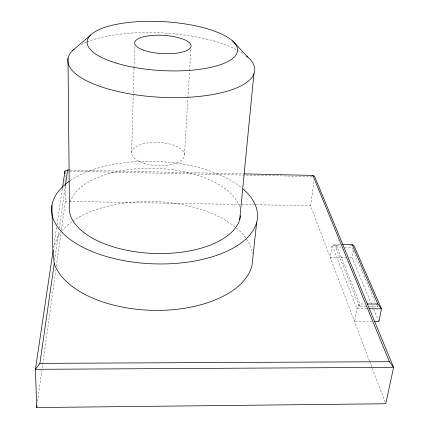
<?xml version="1.0" encoding="UTF-8"?>
<svg xmlns="http://www.w3.org/2000/svg" width="429" height="429" viewBox="0 0 429 429"><rect width="100%" height="100%" fill="white"/><g stroke="black" fill="none" stroke-linecap="round" stroke-linejoin="round"><path stroke-width="0.32" stroke-dasharray="2.15 1.61" d="M131.606 152.751L133.977 68.329M133.998 67.659L134.62 45.549M184.497 154.563L187.881 98.38M187.918 97.71L189.489 71.622M189.532 70.957L190.819 49.55M37.57 401.582L55.856 269.653M56.312 266.339L60.998 232.529M61.368 229.88L65.321 201.373L65.133 186.25M56.548 227.467L53.587 247.356L58.29 235.473L58.95 230.845M59.325 228.196L65.347 185.848M369.46 360.832L310.58 205.738L314.125 180.593M54.687 260.092L58.172 235.762M56.944 224.817L62.275 189.023M366.039 306.73L359.4 306.708L335.66 247.04L336.068 244.487L340.588 244.541M378.904 321.659L351.946 257.604L353.357 249.426M359.4 306.708L359.904 303.973L336.068 244.487L332.084 245.388L330.185 257.379L346.01 257.539M369.358 306.74L377.322 306.767L377.536 305.679M372.329 321.653L354.579 321.632L356.928 308.724L359.904 303.973L364.559 303.989M366.87 308.757L356.928 308.724L332.084 245.388L340.723 245.495M349.308 257.577L351.946 257.604M350.021 245.608L352.016 245.629M335.66 247.04L340.819 247.099M344.691 247.147L351.785 247.233L377.322 306.767M65.321 201.373L255.63 204.762M256.301 204.772L310.58 205.738M70.286 170.029L243.173 173.863M69.632 171.23L312.677 176.582M369.696 361.454L385.054 401.898M64.993 175.07L65.063 180.99M70.243 201.973A85.72 42.562 2.3 0 1 155.899 168.356A85.72 42.562 2.3 0 1 239.897 207.985M81.119 44.578A93.592 32.196 3.2 0 1 86.422 42.112M87.012 41.876A93.592 32.196 3.2 0 1 243.715 53.92M58.29 235.473A100.236 54.392 1.9 0 1 61.342 231.424M61.765 230.931A100.236 54.392 1.9 0 1 72.206 221.621M72.721 221.257A100.236 54.392 1.9 0 1 235.934 227.601M236.459 228.04A100.236 54.392 1.9 0 1 245.731 237.918M246.514 239.033A100.236 54.392 1.9 0 1 252.574 253.914M70.313 180.598A103.046 51.255 2.3 0 1 241.999 188.079M140.004 161.803A26.48 11.615 2.7 0 0 183.832 157.561A26.48 11.615 2.7 0 0 150.327 142.567A26.48 11.615 2.7 0 0 140.004 161.803"/><path stroke-width="0.64" d="M239.688 219.643L253.914 73.815M256.708 222.179L252.011 265.503A100.236 54.392 1.9 0 1 155.384 310.387A100.236 54.392 1.9 0 1 54.247 263.701L52.837 249.163L51.925 205.346M243.844 173.879L312.87 175.413L314.688 176.625L393.586 367.337L385.762 403.764L36.744 407.55L37.017 405.561M65.347 185.848L67.605 169.97L69.616 170.013M36.744 407.55L35.414 369.321L39.892 363.368L54.247 263.701M53.191 250.005L35.414 369.321L393.586 367.337L389.387 361.717L312.87 175.413M62.377 188.363L64.945 171.128L67.605 169.97M72.71 50.44L90.637 35.055M39.892 363.368L389.387 361.717M374.297 321.653L378.904 321.659L381.451 308.8L354.005 245.656L352.22 244.686L342.53 244.568M367.219 304L377.858 304.038L381.451 308.8L368.854 308.762M232.593 40.889L247.941 57.25M352.22 244.686L377.858 304.038M64.945 171.128L64.977 173.756M67.991 58.43L69.439 205.652A85.72 42.562 2.3 0 0 149.914 253.271A85.72 42.562 2.3 0 0 240.481 215.749M246.643 56.129A93.592 32.196 3.2 0 1 163.712 97.426A93.592 32.196 3.2 0 1 73.986 49.281M243.012 188.942A103.046 51.255 2.3 0 1 219.61 254.279A103.046 51.255 2.3 0 1 85.012 248.348A103.046 51.255 2.3 0 1 69.316 181.285M115.471 62.87A75.343 24.469 3.3 0 0 236.77 53.55A75.343 24.469 3.3 0 0 134.878 21.89A75.343 24.469 3.3 0 0 115.471 62.87M143.79 50.236A28.239 9.148 3.3 0 0 190.401 47.887A28.239 9.148 3.3 0 0 154.467 35.301A28.239 9.148 3.3 0 0 143.79 50.236"/></g></svg>
